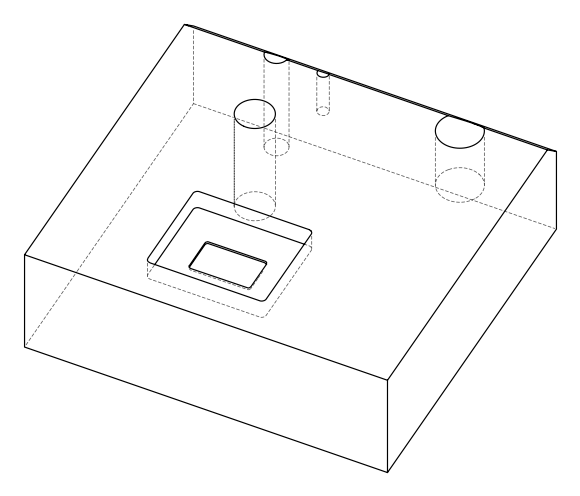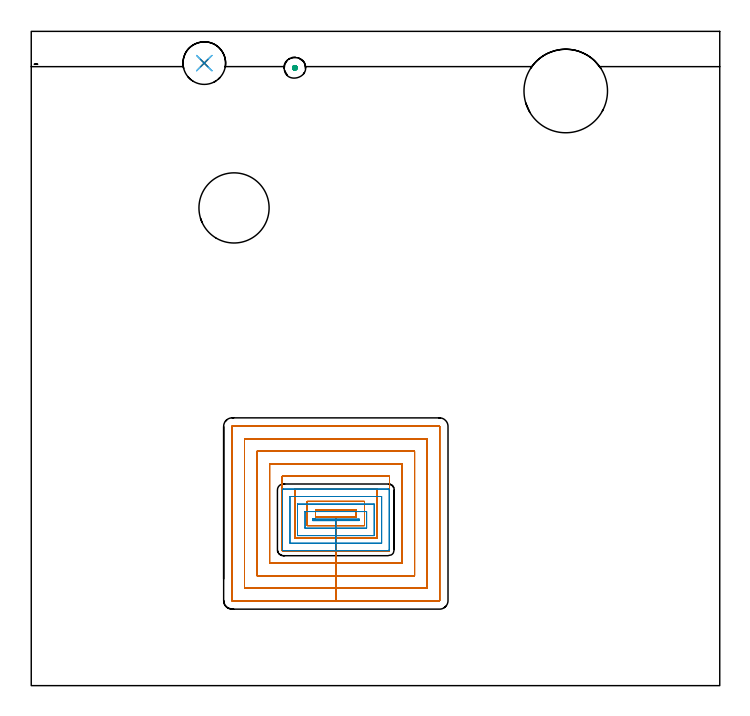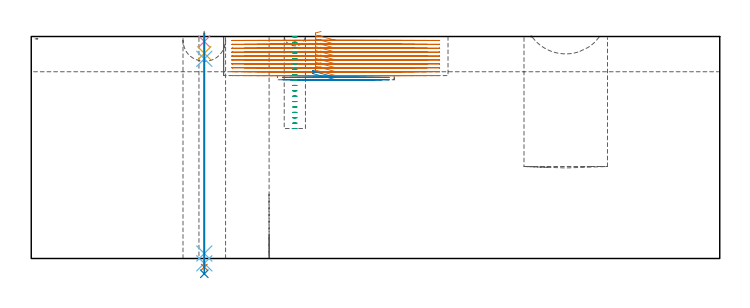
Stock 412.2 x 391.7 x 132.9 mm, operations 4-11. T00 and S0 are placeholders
(PLAN: 11 operations, 10 tool changes, 73.8 min)
(1 INDEXABLE_INSERT_DRILL_THROUGH_HOLE_FROM_SOLID | STEP1HOLE_1 | NXT0302_036 | 0.55 min | 184043 mm3)
(2 INDEXABLE_INSERT_DRILL_BLIND_HOLE_FROM_SOLID | STEP1POCKET | NXT0302_038 | 0.32 min | 153317 mm3)
(3 AREA_MILL | FG_CHAMFER_SURFACE | UGT0205_001 | 25.47 min | 90360 mm3)
(4 MILL_RECTANGULAR_POCKET | POCKET_RECTANGULAR_STRAIGHT | NXT0201_010 | Follow Part, ap 2.5, ae 75% | 41.91 min | 359378 mm3)
(5 MILL_RECTANGULAR_POCKET_1 | POCKET_RECTANGULAR_STRAIGHT_1 | NXT0201_008 | Follow Part, ap 1.5, ae 75% | 2.81 min | 7436 mm3)
(6 MILL_BLIND_HOLE_FROM_SOLID_MATERIAL | STEP1POCKET_1 | NXT0201_010 | Spiral | 0.94 min | 6872 mm3)
(7 SPOT_DRILL | STEP1HOLE | NXT0321_9005460120000 | 0.05 min | 130 mm3)
(8 DRILL_BLIND_HOLE_INTO_CENTER | STEP1HOLE | NXT0301_038 | 0.05 min | 261 mm3)
(9 GUN_DRILL_THROUGH_HOLE | STEP1HOLE | UGT0307_002 | 0.6 min | 3438 mm3)
(10 SPADE_DRILL_TO_ENLARGE_THROUGH_HOLE | STEP1HOLE | UGT0306_007 | 0.56 min | 24054 mm3)
(11 DRILL_TO_ENLARGE_THROUGH_HOLE | STEP1HOLE | UGT0301_386 | 0.58 min | 38109 mm3)
(TOOL NXT0302_036 | Index. Insert Drill 42mm [880-D4200L50-05] | D42 PA176 FL210 Z2)
(TOOL NXT0302_038 | Index. Insert Drill 50mm [880-D5000L50-04] | D50 PA176 FL200 Z2)
(TOOL UGT0205_001 | Chamfer Mill 20 x 3 x 45 deg. | D20 FL50 Z2)
(TOOL NXT0201_010 | ENDMILL 10mm [2P460-1000-NA 1630] | D10 FL30 Z6)
(TOOL NXT0201_008 | ENDMILL 6mm [2P460-0600-NA 1630] | D6 FL26 Z6)
(TOOL NXT0321_9005460120000 | NC Spot Drill, 142deg, 12mm, Carbide, Uncoated | D12 PA142 FL30 Z2)
(TOOL NXT0301_038 | Carbide Drill 6.7mm [860.1-0670-034A1-MM 2214] | D6.7 PA140 FL53 Z2)
(TOOL UGT0307_002 | Gun Drill 6 mm | D6 PA130 FL24 Z1)
(TOOL UGT0306_007 | Spade Drill 16.5mm | D16.5 PA132 FL10 Z2)
(TOOL UGT0301_386 | Twist Drill 25.5 mm | D25.5 PA118 FL165 Z2)
(OP 4 MILL_RECTANGULAR_POCKET)
G17 G21 G94 G90
T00 M6
G54
G17 G0 G90 X173.479 Y105.3 S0 M3
G43 Z142.9 H1
Z135.9
G94 G1 X170.2 Z135.021 F250.
Y100.8 Z133.815
X182.35 Z130.56
X194.5 F500.
Y105.3
X170.2
Y100.8
X182.35
Y95.8
X199.5
Y110.3
X165.2
Y95.8
X182.35
Y88.3
X207.
Y117.8
X157.7
Y88.3
X182.35
Y80.8
X214.5
Y125.3
X150.2
Y80.8
X182.35
Y73.3
X222.
Y132.8
X142.7
Y73.3
X182.35
Y65.8
X229.5
Y140.3
X135.2
Y65.8
X182.35
Y58.3
X237.
Y147.8
X127.7
Y58.3
X182.35
Y50.8
X244.4
X244.455 Y50.805
X244.495 Y50.845
X244.5 Y50.9
Y155.2
X244.495 Y155.255
X244.455 Y155.295
X244.4 Y155.3
X120.3
X120.245 Y155.295
X120.205 Y155.255
X120.2 Y155.2
Y50.9
X120.205 Y50.845
X120.245 Y50.805
X120.3 Y50.8
X182.35
X183.35
G0 X173.479 Y105.3 Z133.56
G1 X170.2 Z132.681 F250.
Y100.8 Z131.475
X182.35 Z128.22
X194.5 F500.
Y105.3
X170.2
Y100.8
X182.35
Y95.8
X199.5
Y110.3
X165.2
Y95.8
X182.35
Y88.3
X207.
Y117.8
X157.7
Y88.3
X182.35
Y80.8
X214.5
Y125.3
X150.2
Y80.8
X182.35
Y73.3
X222.
Y132.8
X142.7
Y73.3
X182.35
Y65.8
X229.5
Y140.3
X135.2
Y65.8
X182.35
Y58.3
X237.
Y147.8
X127.7
Y58.3
X182.35
Y50.8
X244.4
X244.455 Y50.805
X244.495 Y50.845
X244.5 Y50.9
Y155.2
X244.495 Y155.255
X244.455 Y155.295
X244.4 Y155.3
X120.3
X120.245 Y155.295
X120.205 Y155.255
X120.2 Y155.2
Y50.9
X120.205 Y50.845
X120.245 Y50.805
X120.3 Y50.8
X182.35
X183.35
G0 X173.479 Y105.3 Z131.22
G1 X170.2 Z130.341 F250.
Y100.8 Z129.136
X182.35 Z125.88
X194.5 F500.
Y105.3
X170.2
Y100.8
X182.35
Y95.8
X199.5
Y110.3
X165.2
Y95.8
X182.35
Y88.3
X207.
Y117.8
X157.7
Y88.3
X182.35
Y80.8
X214.5
Y125.3
X150.2
Y80.8
X182.35
Y73.3
X222.
Y132.8
X142.7
Y73.3
X182.35
Y65.8
X229.5
Y140.3
X135.2
Y65.8
X182.35
Y58.3
X237.
Y147.8
X127.7
Y58.3
X182.35
Y50.8
X244.4
X244.455 Y50.805
X244.495 Y50.845
X244.5 Y50.9
Y155.2
X244.495 Y155.255
X244.455 Y155.295
X244.4 Y155.3
X120.3
X120.245 Y155.295
X120.205 Y155.255
X120.2 Y155.2
Y50.9
X120.205 Y50.845
X120.245 Y50.805
X120.3 Y50.8
X182.35
X183.35
G0 X173.479 Y105.3 Z128.88
G1 X170.2 Z128.001 F250.
Y100.8 Z126.796
X182.35 Z123.54
X194.5 F500.
Y105.3
X170.2
Y100.8
X182.35
Y95.8
X199.5
Y110.3
X165.2
Y95.8
X182.35
Y88.3
X207.
Y117.8
X157.7
Y88.3
X182.35
Y80.8
X214.5
Y125.3
X150.2
Y80.8
X182.35
Y73.3
X222.
Y132.8
X142.7
Y73.3
X182.35
Y65.8
X229.5
Y140.3
X135.2
Y65.8
X182.35
Y58.3
X237.
Y147.8
X127.7
Y58.3
X182.35
Y50.8
X244.4
X244.455 Y50.805
X244.495 Y50.845
X244.5 Y50.9
Y155.2
X244.495 Y155.255
X244.455 Y155.295
X244.4 Y155.3
X120.3
X120.245 Y155.295
X120.205 Y155.255
X120.2 Y155.2
Y50.9
X120.205 Y50.845
X120.245 Y50.805
X120.3 Y50.8
X182.35
X183.35
G0 X173.479 Y105.3 Z126.54
G1 X170.2 Z125.661 F250.
Y100.8 Z124.456
X182.35 Z121.2
X194.5 F500.
Y105.3
X170.2
Y100.8
X182.35
Y95.8
X199.5
Y110.3
X165.2
Y95.8
X182.35
Y88.3
X207.
Y117.8
X157.7
Y88.3
X182.35
Y80.8
X214.5
Y125.3
X150.2
Y80.8
X182.35
Y73.3
X222.
Y132.8
X142.7
Y73.3
X182.35
Y65.8
X229.5
Y140.3
X135.2
Y65.8
X182.35
Y58.3
X237.
Y147.8
X127.7
Y58.3
X182.35
Y50.8
X244.4
X244.455 Y50.805
X244.495 Y50.845
X244.5 Y50.9
Y155.2
X244.495 Y155.255
X244.455 Y155.295
X244.4 Y155.3
X120.3
X120.245 Y155.295
X120.205 Y155.255
X120.2 Y155.2
Y50.9
X120.205 Y50.845
X120.245 Y50.805
X120.3 Y50.8
X182.35
X183.35
G0 X173.479 Y105.3 Z124.2
G1 X170.2 Z123.321 F250.
Y100.8 Z122.116
X182.35 Z118.86
X194.5 F500.
Y105.3
X170.2
Y100.8
X182.35
Y95.8
X199.5
Y110.3
X165.2
Y95.8
X182.35
Y88.3
X207.
Y117.8
X157.7
Y88.3
X182.35
Y80.8
X214.5
Y125.3
X150.2
Y80.8
X182.35
Y73.3
X222.
Y132.8
X142.7
Y73.3
X182.35
Y65.8
X229.5
Y140.3
X135.2
Y65.8
X182.35
Y58.3
X237.
Y147.8
X127.7
Y58.3
X182.35
Y50.8
X244.4
X244.455 Y50.805
X244.495 Y50.845
X244.5 Y50.9
Y155.2
X244.495 Y155.255
X244.455 Y155.295
X244.4 Y155.3
X120.3
X120.245 Y155.295
X120.205 Y155.255
X120.2 Y155.2
Y50.9
X120.205 Y50.845
X120.245 Y50.805
X120.3 Y50.8
X182.35
X183.35
G0 X173.479 Y105.3 Z121.86
G1 X170.2 Z120.981 F250.
Y100.8 Z119.776
X182.35 Z116.52
X194.5 F500.
Y105.3
X170.2
Y100.8
X182.35
Y95.8
X199.5
Y110.3
X165.2
Y95.8
X182.35
Y88.3
X207.
Y117.8
X157.7
Y88.3
X182.35
Y80.8
X214.5
Y125.3
X150.2
Y80.8
X182.35
Y73.3
X222.
Y132.8
X142.7
Y73.3
X182.35
Y65.8
X229.5
Y140.3
X135.2
Y65.8
X182.35
Y58.3
X237.
Y147.8
X127.7
Y58.3
X182.35
Y50.8
X244.4
X244.455 Y50.805
X244.495 Y50.845
X244.5 Y50.9
Y155.2
X244.495 Y155.255
X244.455 Y155.295
X244.4 Y155.3
X120.3
X120.245 Y155.295
X120.205 Y155.255
X120.2 Y155.2
Y50.9
X120.205 Y50.845
X120.245 Y50.805
X120.3 Y50.8
X182.35
X183.35
G0 X173.479 Y105.3 Z119.52
G1 X170.2 Z118.641 F250.
Y100.8 Z117.436
X182.35 Z114.18
X194.5 F500.
Y105.3
X170.2
Y100.8
X182.35
Y95.8
X199.5
Y110.3
X165.2
Y95.8
X182.35
Y88.3
X207.
Y117.8
X157.7
Y88.3
X182.35
Y80.8
X214.5
Y125.3
X150.2
Y80.8
X182.35
Y73.3
X222.
Y132.8
X142.7
Y73.3
X182.35
Y65.8
X229.5
Y140.3
X135.2
Y65.8
X182.35
Y58.3
X237.
Y147.8
X127.7
Y58.3
X182.35
Y50.8
X244.4
X244.455 Y50.805
X244.495 Y50.845
X244.5 Y50.9
Y155.2
X244.495 Y155.255
X244.455 Y155.295
X244.4 Y155.3
X120.3
X120.245 Y155.295
X120.205 Y155.255
X120.2 Y155.2
Y50.9
X120.205 Y50.845
X120.245 Y50.805
X120.3 Y50.8
X182.35
X183.35
G0 X173.479 Y105.3 Z117.18
G1 X170.2 Z116.301 F250.
Y100.8 Z115.096
X182.35 Z111.84
X194.5 F500.
Y105.3
X170.2
Y100.8
X182.35
Y95.8
X199.5
Y110.3
X165.2
Y95.8
X182.35
Y88.3
X207.
Y117.8
X157.7
Y88.3
X182.35
Y80.8
X214.5
Y125.3
X150.2
Y80.8
X182.35
Y73.3
X222.
Y132.8
X142.7
Y73.3
X182.35
Y65.8
X229.5
Y140.3
X135.2
Y65.8
X182.35
Y58.3
X237.
Y147.8
X127.7
Y58.3
X182.35
Y50.8
X244.4
X244.455 Y50.805
X244.495 Y50.845
X244.5 Y50.9
Y155.2
X244.495 Y155.255
X244.455 Y155.295
X244.4 Y155.3
X120.3
X120.245 Y155.295
X120.205 Y155.255
X120.2 Y155.2
Y50.9
X120.205 Y50.845
X120.245 Y50.805
X120.3 Y50.8
X182.35
X183.35
G0 X173.479 Y105.3 Z114.84
G1 X170.2 Z113.961 F250.
Y100.8 Z112.756
X182.35 Z109.5
X194.5 F500.
Y105.3
X170.2
Y100.8
X182.35
Y95.8
X199.5
Y110.3
X165.2
Y95.8
X182.35
Y88.3
X207.
Y117.8
X157.7
Y88.3
X182.35
Y80.8
X214.5
Y125.3
X150.2
Y80.8
X182.35
Y73.3
X222.
Y132.8
X142.7
Y73.3
X182.35
Y65.8
X229.5
Y140.3
X135.2
Y65.8
X182.35
Y58.3
X237.
Y147.8
X127.7
Y58.3
X182.35
Y50.8
X244.4
X244.455 Y50.805
X244.495 Y50.845
X244.5 Y50.9
Y155.2
X244.495 Y155.255
X244.455 Y155.295
X244.4 Y155.3
X120.3
X120.245 Y155.295
X120.205 Y155.255
X120.2 Y155.2
Y50.9
X120.205 Y50.845
X120.245 Y50.805
X120.3 Y50.8
X182.35
X183.35
G0 Z142.9
M5
M2
(OP 5 MILL_RECTANGULAR_POCKET_1)
G17 G21 G94 G90
T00 M6
G54
G17 G0 G90 X170.116 Y99.7 S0 M3
G43 Z142.9 H1
Z112.878
G94 G1 X168.4 Z112.418 F250.
Y98.8 Z112.177
X182.35 Z108.439
X196.3 F500.
Y99.7
X168.4
Y98.8
X182.35
Y94.3
X200.8
Y104.2
X163.9
Y94.3
X182.35
Y89.8
X205.3
Y108.7
X159.4
Y89.8
X182.35
Y85.3
X209.8
Y113.2
X154.9
Y85.3
X182.35
Y80.8
X213.8
G3 X214.3 Y81.3 R0.5
G1 Y117.2
G3 X213.8 Y117.7 R0.5
G1 X150.9
G3 X150.4 Y117.2 R0.5
G1 Y81.3
G3 X150.9 Y80.8 R0.5
G1 X182.35
X183.35
G0 X170.116 Y99.7 Z111.439
G1 X168.4 Z110.979 F250.
Y98.8 Z110.738
X182.35 Z107.
X196.3 F500.
Y99.7
X168.4
Y98.8
X182.35
Y94.3
X200.8
Y104.2
X163.9
Y94.3
X182.35
Y89.8
X205.3
Y108.7
X159.4
Y89.8
X182.35
Y85.3
X209.8
Y113.2
X154.9
Y85.3
X182.35
Y80.8
X213.8
G3 X214.3 Y81.3 R0.5
G1 Y117.2
G3 X213.8 Y117.7 R0.5
G1 X150.9
G3 X150.4 Y117.2 R0.5
G1 Y81.3
G3 X150.9 Y80.8 R0.5
G1 X182.35
X183.35
G0 Z142.9
M5
M2
(OP 6 MILL_BLIND_HOLE_FROM_SOLID_MATERIAL)
G17 G21 G94 G90
T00 M6
G54
G17 G0 G90 X157.8 Y369.9 S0 M3
G43 Z142.9 H1
Z132.672
G94 G3 X158.433 Y370.617 R0.638 F250.
X157.631 Y371.239 R0.717
X156.461 Y369.731 R1.35
X157.631 Y371.239 R-1.35
X157.046 Y370.485 R0.675
X157.8 Y369.9 R0.675
G0 Z129.444
G3 X158.433 Y370.617 R0.638
X157.631 Y371.239 R0.717
X156.461 Y369.731 R1.35
X157.631 Y371.239 R-1.35
X157.046 Y370.485 R0.675
X157.8 Y369.9 R0.675
G0 Z126.217
G3 X158.433 Y370.617 R0.638
X157.631 Y371.239 R0.717
X156.461 Y369.731 R1.35
X157.631 Y371.239 R-1.35
X157.046 Y370.485 R0.675
X157.8 Y369.9 R0.675
G0 Z122.989
G3 X158.433 Y370.617 R0.638
X157.631 Y371.239 R0.717
X156.461 Y369.731 R1.35
X157.631 Y371.239 R-1.35
X157.046 Y370.485 R0.675
X157.8 Y369.9 R0.675
G0 Z119.761
G3 X158.433 Y370.617 R0.638
X157.631 Y371.239 R0.717
X156.461 Y369.731 R1.35
X157.631 Y371.239 R-1.35
X157.046 Y370.485 R0.675
X157.8 Y369.9 R0.675
G0 Z116.533
G3 X158.433 Y370.617 R0.638
X157.631 Y371.239 R0.717
X156.461 Y369.731 R1.35
X157.631 Y371.239 R-1.35
X157.046 Y370.485 R0.675
X157.8 Y369.9 R0.675
G0 Z113.306
G3 X158.433 Y370.617 R0.638
X157.631 Y371.239 R0.717
X156.461 Y369.731 R1.35
X157.631 Y371.239 R-1.35
X157.046 Y370.485 R0.675
X157.8 Y369.9 R0.675
G0 Z110.078
G3 X158.433 Y370.617 R0.638
X157.631 Y371.239 R0.717
X156.461 Y369.731 R1.35
X157.631 Y371.239 R-1.35
X157.046 Y370.485 R0.675
X157.8 Y369.9 R0.675
G0 Z106.85
G3 X158.433 Y370.617 R0.638
X157.631 Y371.239 R0.717
X156.461 Y369.731 R1.35
X157.631 Y371.239 R-1.35
X157.046 Y370.485 R0.675
X157.8 Y369.9 R0.675
G0 Z103.622
G3 X158.433 Y370.617 R0.638
X157.631 Y371.239 R0.717
X156.461 Y369.731 R1.35
X157.631 Y371.239 R-1.35
X157.046 Y370.485 R0.675
X157.8 Y369.9 R0.675
G0 Z100.394
G3 X158.433 Y370.617 R0.638
X157.631 Y371.239 R0.717
X156.461 Y369.731 R1.35
X157.631 Y371.239 R-1.35
X157.046 Y370.485 R0.675
X157.8 Y369.9 R0.675
G0 Z97.167
G3 X158.433 Y370.617 R0.638
X157.631 Y371.239 R0.717
X156.461 Y369.731 R1.35
X157.631 Y371.239 R-1.35
X157.046 Y370.485 R0.675
X157.8 Y369.9 R0.675
G0 Z93.939
G3 X158.433 Y370.617 R0.638
X157.631 Y371.239 R0.717
X156.461 Y369.731 R1.35
X157.631 Y371.239 R-1.35
X157.046 Y370.485 R0.675
X157.8 Y369.9 R0.675
G0 Z90.711
G3 X158.433 Y370.617 R0.638
X157.631 Y371.239 R0.717
X156.461 Y369.731 R1.35
X157.631 Y371.239 R-1.35
X157.046 Y370.485 R0.675
X157.8 Y369.9 R0.675
G0 Z87.483
G3 X158.433 Y370.617 R0.638
X157.631 Y371.239 R0.717
X156.461 Y369.731 R1.35
X157.631 Y371.239 R-1.35
X157.046 Y370.485 R0.675
X157.8 Y369.9 R0.675
G0 Z84.256
G3 X158.433 Y370.617 R0.638
X157.631 Y371.239 R0.717
X156.461 Y369.731 R1.35
X157.631 Y371.239 R-1.35
X157.046 Y370.485 R0.675
X157.8 Y369.9 R0.675
G0 Z81.028
G3 X158.433 Y370.617 R0.638
X157.631 Y371.239 R0.717
X156.461 Y369.731 R1.35
X157.631 Y371.239 R-1.35
X157.046 Y370.485 R0.675
X157.8 Y369.9 R0.675
G0 Z77.8
G3 X158.433 Y370.617 R0.638
X157.631 Y371.239 R0.717
X156.461 Y369.731 R1.35
X157.631 Y371.239 R-1.35
X157.046 Y370.485 R0.675
X157.8 Y369.9 R0.675
G0 Z142.9
M5
M2
(OP 7 SPOT_DRILL)
G17 G21 G94 G90
T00 M6
G54
G17 G0 G90 X103.6 Y372.7 S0 M3
G43 Z142.9 H0
G94 G81 G98 Z129.9 F250. R135.9
G80
M5
M2
(OP 8 DRILL_BLIND_HOLE_INTO_CENTER)
G17 G21 G94 G90
T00 M6
G54
G17 G0 G90 X103.6 Y372.7 S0 M3
G43 Z142.9 H1
G94 G81 G98 Z122.85 F250. R134.9
G80
M5
M2
(OP 9 GUN_DRILL_THROUGH_HOLE)
G17 G21 G94 G90
T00 M6
G54
G17 G0 G90 X103.6 Y372.7 M8
G43 Z142.9 H0
Z130.062
S716 M3
G94 G1 Z119.543 F125. M26
G4 X.084
Z3. F250.
G4 X.084
Z-2.899 F125.
G4 X.084
M5
M9
G0 Z130.062
Z142.9
M2
(OP 10 SPADE_DRILL_TO_ENLARGE_THROUGH_HOLE)
G17 G21 G94 G90
T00 M6
G54
G17 G0 G90 X103.6 Y372.7 S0 M3
G43 Z142.9 H0
G94 G73 G98 Z-5.173 F250. Q15.341 R134.9
G80
M5
M2
(OP 11 DRILL_TO_ENLARGE_THROUGH_HOLE)
G17 G21 G94 G90
T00 M6
G54
G17 G0 G90 X103.6 Y372.7 S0 M3
G43 Z142.9 H0
G94 G73 G98 Z-9.161 F250. Q23.677 R134.9
G80
M5
M2
